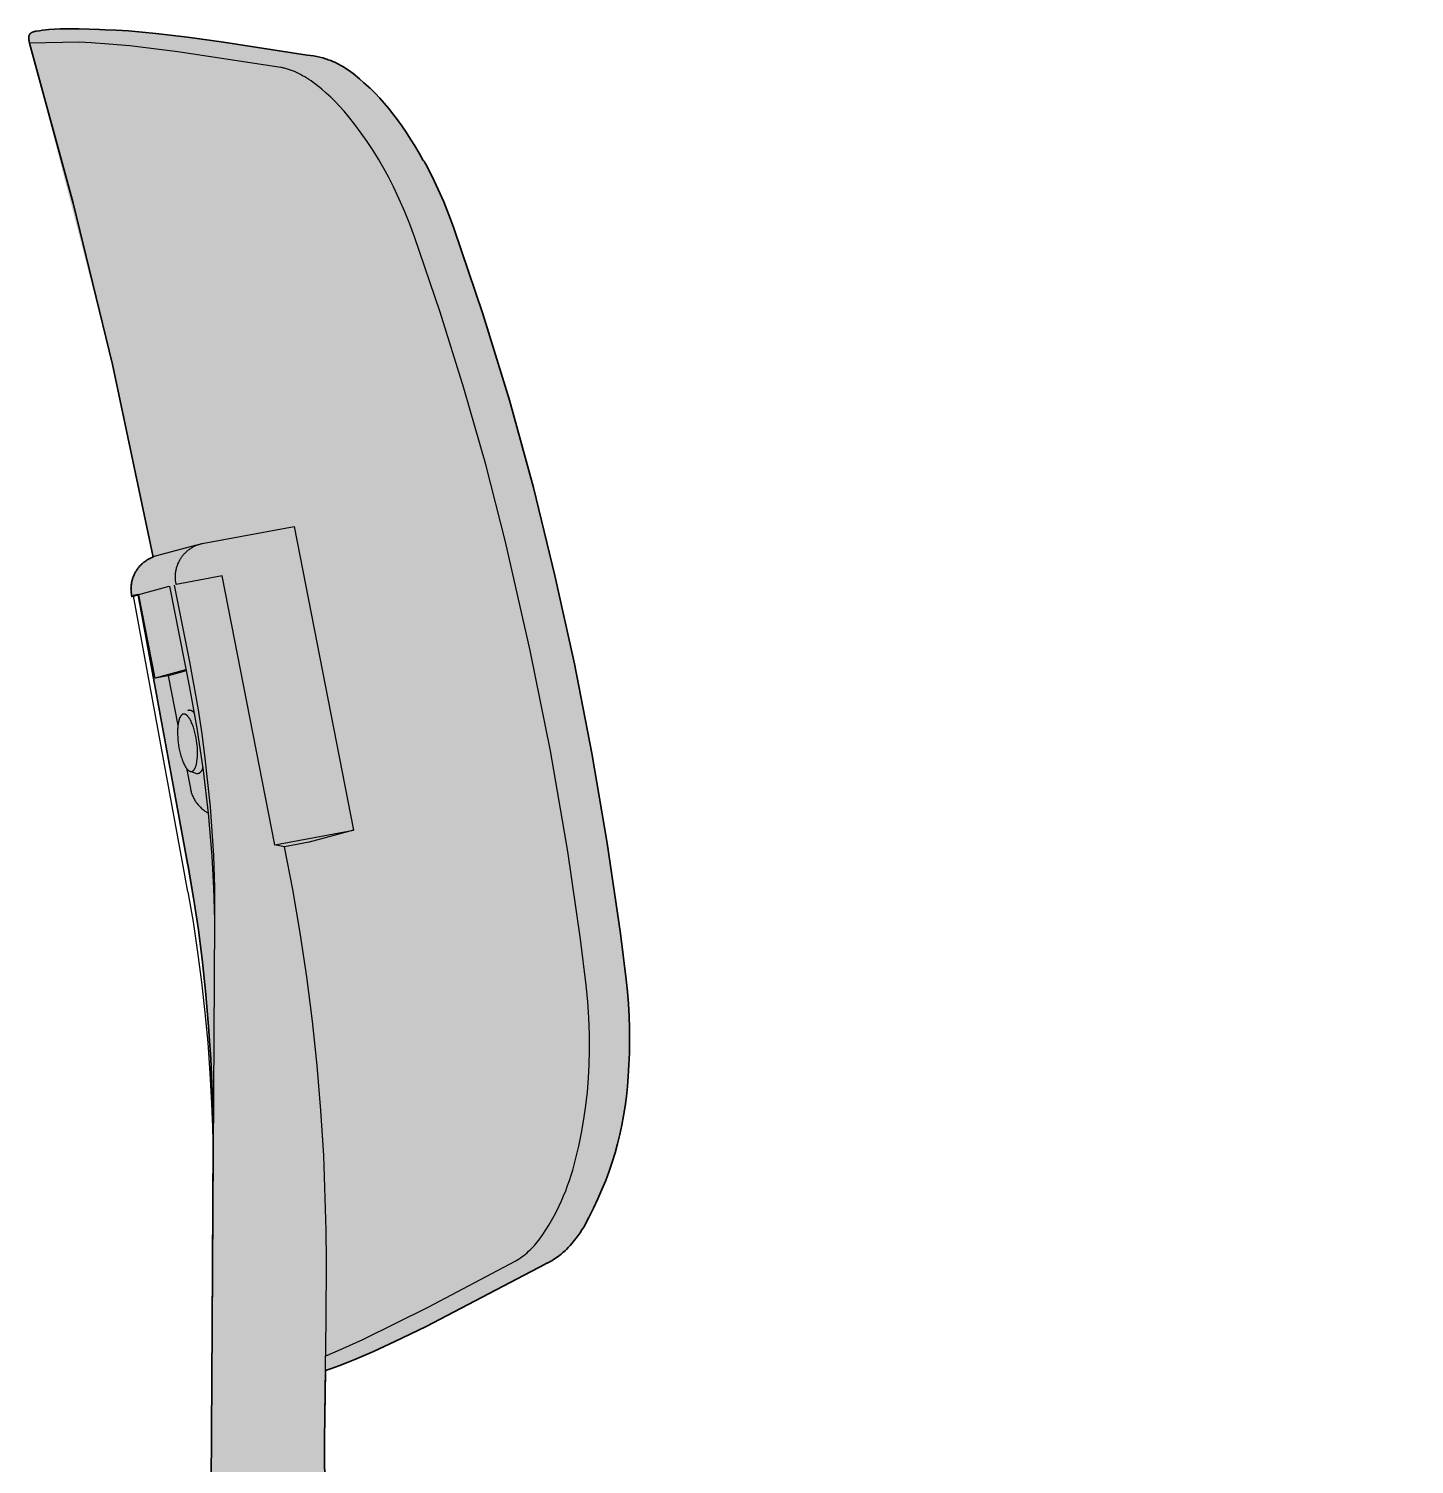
# Model space of a CAD drawing. Header units: millimetres. Extents: x 0 to 1796, y -875 to 809.
# Drawn here: x 1202.6 to 1397.7, y 606.6 to 808.9 of the extents above; entities that cross this region are included whole.
import ezdxf

# ---------------------------------------------------------------- set-up
doc = ezdxf.new("R2010")
doc.units = ezdxf.units.MM
doc.layers.add('Blocks', color=7, linetype='Continuous')
doc.layers.add('Blocks$Fill', color=7, linetype='Continuous', true_color=0xffffff)
doc.layers.add('Blocks$Inner', color=7, linetype='Continuous', lineweight=25, true_color=0x007f00)
doc.layers.add('Blocks$Outline', color=7, linetype='Continuous', lineweight=35, true_color=0xff3f3f)

# ---------------------------------------------------------------- blocks, each defined once
blk = doc.blocks.new('Result Dining Chair Side')
at = {"layer": 'Blocks$Fill'}
h = blk.add_hatch(color=256, dxfattribs=at)
h.paths.add_polyline_path([(518.57, 26.69), (517.57, 26.69), (517.57, 26.69), (517.56, 26.69), (517.56, 26.69), (517.56, 26.69), (517.56, 26.69), (517.54, 26.68), (517.53, 26.67), (517.52, 26.66), (517.5, 26.65), (517.49, 26.64), (517.47, 26.63), (517.46, 26.62), (517.45, 26.61), (517.43, 26.6), (517.41, 26.58), (517.39, 26.56), (517.37, 26.54), (517.35, 26.53), (517.34, 26.51), (517.33, 26.5), (517.32, 26.49), (517.31, 26.48), (517.3, 26.46), (517.29, 26.45), (517.28, 26.44), (517.27, 26.42), (517.26, 26.41), (517.25, 26.4), (517.24, 26.38), (517.23, 26.37), (517.23, 26.35), (517.22, 26.34), (517.21, 26.32), (517.2, 26.31), (517.2, 26.29), (517.19, 26.27), (517.19, 26.26), (517.18, 26.24), (517.17, 26.23), (517.17, 26.21), (517.16, 26.19), (517.16, 26.18), (517.16, 26.16), (517.15, 26.15), (517.15, 26.13), (517.15, 26.12), (517.15, 26.1), (517.14, 26.09), (517.14, 26.07), (517.14, 26.06), (517.14, 26.04), (517.14, 26.02), (517.14, 26.01), (517.14, 25.99), (517.14, 25.97), (517.14, 25.95), (517.14, 25.94), (517.14, 25.92), (517.14, 25.9), (517.14, 25.89), (517.14, 25.87), (517.14, 25.86), (517.15, 25.84), (517.15, 25.82), (517.15, 25.81), (517.16, 25.79), (517.16, 25.78), (517.17, 25.76), (517.17, 25.75), (517.17, 25.73), (517.18, 25.72), (517.18, 25.7), (517.19, 25.69), (527.36, 1.23), (527.38, 1.17), (527.41, 1.11), (527.45, 1.04), (527.48, 0.98), (527.52, 0.92), (527.55, 0.87), (527.6, 0.81), (527.64, 0.75), (527.68, 0.7), (527.73, 0.65), (527.78, 0.6), (527.83, 0.55), (527.88, 0.5), (527.93, 0.46), (527.99, 0.41), (528.04, 0.37), (528.1, 0.33), (528.16, 0.29), (528.22, 0.26), (528.28, 0.23), (528.34, 0.19), (528.4, 0.17), (528.47, 0.14), (528.53, 0.11), (528.6, 0.09), (528.67, 0.07), (528.73, 0.06), (528.8, 0.04), (528.87, 0.03), (528.94, 0.02), (529.01, 0.01), (529.08, 0), (529.15, 0), (529.22, 0), (549.89, 0), (549.95, 0), (550.02, 0.01), (550.09, 0.02), (550.16, 0.03), (550.23, 0.04), (550.3, 0.06), (550.36, 0.08), (550.43, 0.1), (550.49, 0.12), (550.56, 0.14), (550.62, 0.17), (550.68, 0.2), (550.75, 0.23), (550.81, 0.26), (550.87, 0.3), (550.92, 0.33), (550.98, 0.37), (551.04, 0.41), (551.09, 0.46), (551.14, 0.5), (551.19, 0.55), (551.24, 0.6), (551.29, 0.65), (551.34, 0.7), (551.38, 0.75), (551.42, 0.81), (551.46, 0.86), (551.5, 0.92), (551.54, 0.98), (551.57, 1.04), (551.6, 1.1), (551.63, 1.16), (551.66, 1.22), (551.69, 1.29), (551.71, 1.35), (551.73, 1.42), (551.75, 1.48), (551.77, 1.55), (551.78, 1.62), (551.79, 1.69), (551.8, 1.75), (551.81, 1.82), (551.81, 1.89), (551.82, 1.96), (551.82, 2.03), (551.81, 2.1), (551.81, 2.17), (551.8, 2.24), (551.79, 2.3), (551.78, 2.37), (551.77, 2.44), (551.75, 2.51), (551.73, 2.57), (551.71, 2.64), (551.69, 2.7), (551.66, 2.77), (551.64, 2.83), (551.61, 2.89), (551.57, 2.95), (551.54, 3.01), (551.5, 3.07), (551.47, 3.13), (551.43, 3.19), (551.38, 3.24), (532.97, 26.49), (532.96, 26.5), (532.94, 26.52), (532.93, 26.53), (532.92, 26.54), (532.91, 26.55), (532.89, 26.57), (532.88, 26.58), (532.87, 26.59), (532.85, 26.6), (532.84, 26.61), (532.82, 26.62), (532.81, 26.63), (532.79, 26.64), (532.78, 26.66), (532.76, 26.66), (532.75, 26.67), (532.73, 26.68), (532.71, 26.69), (532.7, 26.7), (532.68, 26.71), (532.67, 26.71), (532.65, 26.72), (532.63, 26.73), (532.62, 26.73), (532.6, 26.74), (532.59, 26.74), (532.57, 26.75), (532.55, 26.75), (532.54, 26.75), (532.52, 26.75), (532.5, 26.76), (532.49, 26.76), (532.47, 26.76), (532.45, 26.76), (532.44, 26.76), (530.97, 26.75), (321.55, 387.31), (323.74, 388.48), (322.73, 390.21), (313.85, 405.52), (461.29, 445.17), (463.66, 445.7), (466.05, 446.16), (468.44, 446.56), (470.85, 446.89), (473.27, 447.16), (475.69, 447.36), (478.11, 447.5), (486.74, 447.87), (489.44, 452.69), (515.14, 454.67), (516.97, 454.76), (518.8, 454.8), (520.63, 454.8), (522.46, 454.76), (524.3, 454.67), (526.12, 454.54), (527.95, 454.36), (529.77, 454.15), (531.66, 453.87), (533.55, 453.54), (535.43, 453.16), (537.31, 452.73), (539.17, 452.25), (541.01, 451.73), (542.85, 451.16), (544.66, 450.54), (546.46, 449.88), (548.24, 449.17), (550.01, 448.41), (551.75, 447.61), (553.48, 446.76), (555.18, 445.87), (556.86, 444.94), (558.51, 443.96), (563.87, 440.34), (567.01, 437.84), (570.06, 435.25), (573.03, 432.55), (576.09, 429.58), (576.3, 429.4), (576.31, 429.39), (576.43, 429.29), (576.43, 429.29), (576.44, 429.28), (576.54, 429.18), (576.59, 429.13), (576.65, 429.09), (576.7, 429.04), (576.76, 429), (576.82, 428.96), (576.88, 428.92), (576.94, 428.88), (577, 428.84), (577.06, 428.8), (577.13, 428.77), (577.19, 428.73), (577.26, 428.7), (577.33, 428.67), (577.39, 428.65), (577.46, 428.62), (577.53, 428.6), (577.6, 428.58), (577.67, 428.56), (577.74, 428.54), (577.81, 428.52), (577.88, 428.51), (577.95, 428.5), (578.03, 428.49), (578.1, 428.48), (578.17, 428.47), (578.24, 428.47), (578.31, 428.47), (578.38, 428.46), (578.45, 428.47), (578.52, 428.47), (578.54, 428.47), (578.56, 428.48), (578.58, 428.48), (578.6, 428.48), (578.62, 428.49), (578.64, 428.5), (578.66, 428.5), (578.68, 428.51), (578.7, 428.52), (578.72, 428.52), (578.74, 428.53), (578.76, 428.54), (578.78, 428.55), (578.8, 428.56), (578.82, 428.57), (578.84, 428.58), (578.86, 428.59), (578.88, 428.6), (578.9, 428.61), (578.91, 428.62), (578.93, 428.63), (578.95, 428.65), (578.97, 428.66), (578.98, 428.67), (579, 428.69), (579.02, 428.7), (579.03, 428.71), (579.05, 428.73), (579.06, 428.74), (579.08, 428.76), (579.09, 428.77), (579.11, 428.79), (579.83, 428.99), (580.54, 429.21), (581.22, 429.44), (581.89, 429.68), (582.53, 429.93), (583.15, 430.2), (583.75, 430.47), (584.04, 430.62), (584.32, 430.76), (584.59, 430.91), (584.86, 431.06), (585.11, 431.21), (585.37, 431.37), (585.61, 431.53), (585.85, 431.69), (586.07, 431.85), (586.29, 432.02), (586.5, 432.19), (586.71, 432.36), (586.9, 432.53), (587.08, 432.71), (587.26, 432.89), (587.43, 433.07), (587.51, 433.16), (587.58, 433.26), (587.66, 433.35), (587.73, 433.44), (587.8, 433.54), (587.87, 433.63), (587.93, 433.73), (587.99, 433.82), (588.05, 433.92), (588.11, 434.02), (588.17, 434.12), (588.22, 434.21), (588.27, 434.31), (588.32, 434.41), (588.36, 434.51), (588.4, 434.61), (588.44, 434.71), (588.48, 434.82), (588.51, 434.92), (588.54, 435.02), (588.57, 435.12), (588.59, 435.23), (588.61, 435.33), (588.63, 435.44), (588.65, 435.54), (588.66, 435.65), (588.67, 435.76), (588.68, 435.86), (588.69, 435.97), (588.69, 436.08), (588.69, 436.19), (588.68, 436.3), (588.67, 436.41), (588.66, 436.52), (588.65, 436.63), (588.63, 436.74), (588.61, 436.85), (588.59, 436.97), (588.56, 437.08), (588.53, 437.19), (588.5, 437.31), (588.46, 437.42), (588.42, 437.54), (588.38, 437.65), (588.34, 437.77), (588.29, 437.89), (588.23, 438), (588.18, 438.12), (588.12, 438.24), (588.05, 438.36), (587.99, 438.48), (587.92, 438.6), (587.84, 438.72), (587.77, 438.84), (587.69, 438.96), (587.6, 439.08), (587.42, 439.32), (587.23, 439.57), (587.02, 439.82), (586.8, 440.07), (586.56, 440.32), (586.31, 440.57), (583.7, 443.1), (581.34, 445.27), (578.34, 447.91), (562.8, 461.13), (559.53, 463.78), (557.7, 465.2), (555.78, 466.63), (553.75, 468.07), (551.63, 469.52), (549.37, 470.97), (547.02, 472.4), (544.58, 473.79), (542.07, 475.14), (539.47, 476.43), (536.84, 477.63), (535.44, 478.23), (534.06, 478.79), (532.67, 479.33), (529.63, 480.4), (527.98, 480.94), (526.31, 481.44), (524.63, 481.92), (522.94, 482.36), (521.25, 482.77), (519.55, 483.14), (517.83, 483.49), (516.06, 483.8), (514.3, 484.08), (512.52, 484.33), (510.74, 484.54), (508.96, 484.72), (507.18, 484.87), (505.39, 484.98), (482.87, 485.6), (397.08, 485.39), (268.05, 482.71), (226.85, 480.94), (222.07, 480.54), (217.32, 480.01), (212.58, 479.35), (208.74, 478.71), (206.74, 478.32), (204.79, 477.89), (202.85, 477.44), (200.91, 476.94), (198.99, 476.41), (197.03, 475.83), (195.88, 475.45), (194.77, 475.06), (193.67, 474.64), (192.12, 474.01), (185.04, 470.91), (181.51, 469.21), (178.07, 467.46), (161.16, 458.88), (157.91, 457.36), (154.42, 455.82), (154.28, 455.76), (154.15, 455.68), (154.02, 455.61), (153.89, 455.53), (153.77, 455.44), (153.65, 455.36), (153.54, 455.27), (153.42, 455.17), (153.32, 455.08), (153.21, 454.97), (153.11, 454.87), (153.01, 454.76), (152.92, 454.65), (152.83, 454.54), (152.74, 454.42), (152.66, 454.31), (152.58, 454.18), (152.5, 454.06), (152.43, 453.93), (152.36, 453.8), (152.29, 453.67), (152.22, 453.54), (152.16, 453.4), (152.1, 453.26), (152.05, 453.12), (152, 452.98), (151.95, 452.83), (151.9, 452.69), (151.86, 452.54), (151.82, 452.39), (151.78, 452.23), (151.75, 452.08), (151.72, 451.93), (151.69, 451.77), (151.66, 451.61), (151.64, 451.45), (151.62, 451.29), (151.59, 450.97), (151.57, 450.64), (151.56, 450.31), (151.55, 449.97), (151.56, 449.64), (151.58, 449.3), (151.61, 448.96), (151.65, 448.62), (151.7, 448.29), (151.76, 447.95), (151.82, 447.62), (151.9, 447.28), (151.98, 446.95), (152.07, 446.63), (152.17, 446.31), (152.28, 445.99), (152.39, 445.68), (152.52, 445.37), (152.64, 445.08), (152.78, 444.78), (152.92, 444.5), (153.07, 444.23), (153.23, 443.96), (153.39, 443.71), (153.47, 443.58), (153.56, 443.46), (153.64, 443.34), (153.73, 443.23), (153.82, 443.11), (153.91, 443), (154, 442.9), (154.09, 442.79), (154.19, 442.69), (154.28, 442.6), (154.38, 442.5), (154.48, 442.41), (154.57, 442.33), (154.67, 442.24), (154.77, 442.17), (154.88, 442.09), (154.98, 442.02), (155.08, 441.95), (155.19, 441.89), (155.29, 441.83), (155.4, 441.77), (155.45, 441.75), (155.51, 441.72), (155.56, 441.7), (155.62, 441.67), (155.67, 441.65), (155.73, 441.63), (155.78, 441.61), (155.84, 441.59), (155.89, 441.58), (155.95, 441.56), (156, 441.55), (156.06, 441.53), (156.11, 441.52), (156.17, 441.51), (156.23, 441.5), (156.28, 441.49), (156.34, 441.48), (156.4, 441.47), (156.46, 441.47), (156.51, 441.47), (156.57, 441.46), (156.63, 441.46), (156.69, 441.46), (156.74, 441.46), (156.8, 441.46), (156.86, 441.47), (156.92, 441.47), (156.98, 441.48), (157.04, 441.49), (157.1, 441.5), (157.15, 441.51), (157.21, 441.52), (157.27, 441.53), (157.33, 441.55), (157.39, 441.56), (157.45, 441.58), (157.51, 441.6), (157.57, 441.62), (157.63, 441.64), (198.95, 437.1), (210.07, 436.23), (221.2, 435.58), (232.33, 435.18), (243.46, 435.01), (255.04, 435.05), (266.61, 435.31), (266.62, 425.06), (266.33, 424.97), (266.1, 424.9), (265.87, 424.82), (265.84, 424.81), (265.77, 424.78), (265.64, 424.74), (265.44, 424.66), (265.32, 424.61), (265.19, 424.55), (264.91, 424.42), (264.63, 424.28), (264.34, 424.12), (264.11, 423.99), (263.87, 423.84), (263.64, 423.69), (263.42, 423.54), (263.19, 423.38), (262.97, 423.21), (262.76, 423.04), (262.55, 422.86), (177.51, 427.21), (176.12, 427.35), (174.75, 427.54), (173.37, 427.78), (172.01, 428.07), (171.29, 428.24), (170.57, 428.43), (169.85, 428.63), (169.12, 428.84), (168.4, 429.07), (167.68, 429.32), (166.96, 429.58), (166.24, 429.85), (165.53, 430.14), (164.81, 430.45), (164.1, 430.77), (163.39, 431.11), (162.69, 431.46), (161.99, 431.82), (161.3, 432.21), (160.61, 432.6), (159.92, 433.02), (159.25, 433.44), (158.58, 433.88), (157.91, 434.34), (157.26, 434.81), (156.61, 435.3), (155.97, 435.8), (155.34, 436.31), (154.72, 436.84), (154.11, 437.38), (153.51, 437.93), (152.93, 438.49), (152.35, 439.07), (151.78, 439.66), (151.23, 440.26), (150.69, 440.88), (150.16, 441.5), (149.64, 442.14), (149.14, 442.78), (148.65, 443.44), (148.18, 444.1), (147.71, 444.77), (147.27, 445.45), (146.84, 446.14), (146.42, 446.84), (146.02, 447.54), (145.63, 448.25), (145.26, 448.97), (144.9, 449.69), (144.56, 450.42), (144.24, 451.15), (143.93, 451.88), (143.63, 452.62), (143.36, 453.37), (143.09, 454.11), (142.85, 454.86), (142.62, 455.61), (142.4, 456.36), (142.2, 457.11), (142.02, 457.86), (141.85, 458.61), (141.69, 459.36), (141.55, 460.11), (141.43, 460.85), (141.32, 461.6), (141.23, 462.34), (141.15, 463.09), (141.08, 463.82), (141.03, 464.61), (137.19, 559.66), (136.11, 610.11), (136.24, 619.85), (138.12, 620.49), (139.21, 620.91), (140.39, 621.39), (143.02, 622.53), (146.01, 623.92), (150.43, 626.07), (167.48, 634.99), (167.58, 635.04), (167.68, 635.08), (167.73, 635.1), (167.78, 635.12), (167.9, 635.19), (168.13, 635.32), (168.36, 635.47), (168.59, 635.61), (168.81, 635.77), (169.03, 635.92), (169.24, 636.09), (169.46, 636.26), (169.66, 636.43), (169.85, 636.6), (170.04, 636.77), (170.24, 636.96), (170.44, 637.16), (170.74, 637.48), (171.02, 637.81), (171.3, 638.15), (171.58, 638.5), (171.85, 638.87), (172.11, 639.25), (172.37, 639.65), (172.63, 640.06), (173.35, 641.4), (174.01, 642.72), (174.63, 644.03), (175.2, 645.33), (175.73, 646.62), (176.21, 647.91), (176.65, 649.2), (177.04, 650.49), (177.4, 651.78), (177.72, 653.09), (178, 654.41), (178.24, 655.74), (178.45, 657.09), (178.63, 658.46), (178.78, 659.85), (178.9, 661.27), (179, 662.93), (179.06, 664.61), (179.08, 668.05), (179.02, 669.78), (178.92, 671.5), (178.78, 673.22), (178.6, 674.94), (177.79, 681.41), (175.94, 694.15), (173.76, 706.83), (171.31, 719.37), (168.58, 731.85), (165.54, 744.22), (162.16, 756.51), (158.43, 768.68), (154.34, 780.77), (153.88, 782.02), (153.41, 783.25), (152.91, 784.46), (152.14, 786.2), (151.28, 788.02), (150.38, 789.76), (150.2, 790.08), (150.19, 790.1), (150.19, 790.11), (150.18, 790.13), (150.17, 790.14), (150.16, 790.16), (150.15, 790.17), (150.14, 790.18), (150.13, 790.2), (150.12, 790.21), (150.1, 790.23), (150.09, 790.24), (150.08, 790.25), (150.06, 790.26), (150.05, 790.28), (150.03, 790.29), (150.02, 790.3), (149.43, 791.34), (148.84, 792.35), (148.24, 793.32), (147.63, 794.26), (147.01, 795.17), (146.38, 796.04), (145.76, 796.87), (145.13, 797.65), (144.54, 798.36), (143.93, 799.06), (143.29, 799.73), (142.64, 800.39), (142.6, 800.43), (142.58, 800.45), (142.56, 800.47), (142.54, 800.48), (142.52, 800.5), (142.5, 800.52), (142.48, 800.53), (142.43, 800.57), (142.39, 800.6), (142.34, 800.63), (142.29, 800.65), (141.67, 801.24), (141.06, 801.79), (140.75, 802.05), (140.44, 802.3), (140.14, 802.54), (139.83, 802.76), (139.48, 803.01), (139.14, 803.25), (138.79, 803.47), (138.44, 803.67), (138.09, 803.86), (137.91, 803.95), (137.74, 804.04), (137.56, 804.12), (137.38, 804.2), (137.19, 804.28), (137.01, 804.36), (136.82, 804.43), (136.64, 804.49), (136.44, 804.56), (136.25, 804.62), (135.86, 804.74), (135.45, 804.84), (135.03, 804.93), (134.59, 805.02), (134.14, 805.09), (116.83, 807.67), (112.37, 808.19), (108.49, 808.55), (106.78, 808.66), (105.23, 808.72), (100.32, 808.85), (99.63, 808.86), (98.89, 808.84), (98.1, 808.81), (97.27, 808.74), (96.85, 808.7), (96.41, 808.64), (95.97, 808.58), (95.41, 808.49), (95.36, 808.48), (95.32, 808.47), (95.27, 808.46), (95.23, 808.45), (95.19, 808.44), (95.14, 808.43), (95.1, 808.42), (95.07, 808.4), (95.03, 808.39), (94.99, 808.38), (94.96, 808.36), (94.93, 808.35), (94.89, 808.33), (94.86, 808.31), (94.83, 808.29), (94.82, 808.29), (94.81, 808.28), (94.79, 808.27), (94.78, 808.26), (94.77, 808.25), (94.75, 808.24), (94.74, 808.23), (94.73, 808.22), (94.72, 808.21), (94.71, 808.2), (94.7, 808.19), (94.69, 808.18), (94.67, 808.17), (94.66, 808.15), (94.65, 808.14), (94.64, 808.13), (94.64, 808.12), (94.63, 808.11), (94.62, 808.1), (94.61, 808.09), (94.6, 808.07), (94.59, 808.06), (94.58, 808.05), (94.58, 808.04), (94.57, 808.02), (94.56, 808.01), (94.56, 808), (94.55, 807.99), (94.54, 807.97), (94.54, 807.96), (94.53, 807.95), (94.53, 807.93), (94.52, 807.92), (94.52, 807.9), (94.51, 807.89), (94.51, 807.88), (94.5, 807.86), (94.5, 807.85), (94.49, 807.82), (94.48, 807.79), (94.48, 807.76), (94.47, 807.73), (94.47, 807.7), (94.47, 807.66), (94.46, 807.63), (94.46, 807.6), (94.46, 807.57), (94.46, 807.53), (94.46, 807.5), (94.46, 807.46), (94.47, 807.43), (94.47, 807.39), (94.48, 807.32), (94.49, 807.24), (94.5, 807.16), (94.51, 807.08), (94.53, 807), (94.57, 806.83), (106.25, 761.55), (111.97, 734.44), (111.8, 734.37), (111.7, 734.33), (111.6, 734.28), (111.5, 734.24), (111.41, 734.18), (111.31, 734.13), (111.22, 734.08), (111.12, 734.02), (111.03, 733.96), (110.93, 733.89), (110.84, 733.83), (110.75, 733.76), (110.66, 733.69), (110.57, 733.61), (110.48, 733.54), (110.4, 733.46), (110.31, 733.38), (110.23, 733.3), (110.15, 733.21), (110.07, 733.13), (110, 733.04), (109.92, 732.95), (109.85, 732.85), (109.78, 732.76), (109.71, 732.66), (109.64, 732.56), (109.58, 732.46), (109.52, 732.36), (109.46, 732.26), (109.41, 732.15), (109.35, 732.05), (109.3, 731.94), (109.25, 731.83), (109.21, 731.72), (109.17, 731.61), (109.13, 731.5), (109.09, 731.39), (109.06, 731.28), (109.03, 731.17), (109, 731.05), (108.97, 730.94), (108.95, 730.83), (108.93, 730.71), (108.91, 730.6), (108.9, 730.49), (108.89, 730.38), (108.88, 730.26), (108.87, 730.15), (108.87, 730.04), (108.86, 729.93), (108.87, 729.82), (108.87, 729.71), (108.88, 729.6), (108.88, 729.49), (108.9, 729.39), (108.91, 729.28), (108.92, 729.18), (108.94, 729.07), (108.96, 728.97), (108.98, 728.87), (109.86, 729.11), (118.35, 681.9), (118.93, 677.37), (119.41, 672.83), (119.8, 668.28), (120.1, 663.73), (120.3, 659.17), (120.44, 651.96), (119.36, 476.64), (119.42, 474.74), (119.53, 472.84), (119.68, 470.94), (119.89, 469.04), (120.14, 467.15), (120.45, 465.27), (120.8, 463.39), (121.25, 461.29), (121.76, 459.2), (122.33, 457.12), (122.97, 455.05), (123.66, 453), (124.42, 450.97), (125.23, 448.96), (126.11, 446.97), (127.04, 445.01), (128.02, 443.07), (129.06, 441.17), (130.15, 439.3), (131.3, 437.47), (132.49, 435.68), (133.74, 433.92), (135.02, 432.21), (136.61, 430.24), (138.26, 428.31), (139.99, 426.43), (141.79, 424.61), (143.65, 422.85), (145.57, 421.14), (147.56, 419.51), (149.6, 417.94), (151.69, 416.44), (153.83, 415.01), (156.02, 413.66), (158.25, 412.39), (160.51, 411.2), (162.81, 410.09), (165.14, 409.06), (167.49, 408.12), (169.82, 407.27), (172.18, 406.5), (174.57, 405.8), (176.98, 405.19), (179.41, 404.66), (181.86, 404.2), (184.31, 403.83), (186.78, 403.55), (244.22, 397.78), (238.95, 380.74), (241.22, 380.24), (127.3, 26.64), (125.84, 26.64), (125.79, 26.63), (125.77, 26.62), (125.75, 26.62), (125.73, 26.61), (125.7, 26.6), (125.68, 26.59), (125.66, 26.58), (125.64, 26.57), (125.62, 26.56), (125.6, 26.55), (125.58, 26.54), (125.56, 26.52), (125.54, 26.51), (125.52, 26.5), (125.5, 26.48), (125.48, 26.47), (125.46, 26.45), (125.44, 26.43), (125.42, 26.42), (125.41, 26.4), (125.39, 26.38), (125.38, 26.36), (125.36, 26.34), (125.35, 26.32), (125.33, 26.3), (125.32, 26.28), (125.31, 26.26), (125.29, 26.24), (125.28, 26.22), (125.27, 26.2), (125.26, 26.18), (114.69, 2.82), (114.66, 2.76), (114.64, 2.69), (114.62, 2.63), (114.6, 2.57), (114.58, 2.5), (114.57, 2.44), (114.55, 2.37), (114.54, 2.31), (114.54, 2.24), (114.53, 2.18), (114.52, 2.11), (114.52, 2.05), (114.52, 1.98), (114.52, 1.91), (114.53, 1.84), (114.53, 1.77), (114.54, 1.71), (114.55, 1.64), (114.57, 1.57), (114.58, 1.5), (114.6, 1.43), (114.62, 1.37), (114.64, 1.3), (114.67, 1.24), (114.7, 1.17), (114.73, 1.11), (114.76, 1.05), (114.79, 0.99), (114.83, 0.93), (114.86, 0.87), (114.9, 0.81), (114.94, 0.76), (114.98, 0.71), (115.03, 0.66), (115.07, 0.61), (115.12, 0.56), (115.17, 0.51), (115.22, 0.47), (115.27, 0.43), (115.32, 0.39), (115.38, 0.35), (115.43, 0.31), (115.49, 0.27), (115.55, 0.24), (115.6, 0.21), (115.66, 0.18), (115.71, 0.16), (115.76, 0.14), (115.82, 0.12), (115.87, 0.1), (115.93, 0.08), (115.98, 0.06), (116.04, 0.05), (116.1, 0.03), (116.15, 0.02), (116.21, 0.01), (116.27, 0.01), (116.33, 0), (116.38, 0), (116.44, -0.01), (116.5, -0.01), (135.6, -0.01), (135.66, 0), (135.73, 0), (135.8, 0.01), (135.86, 0.02), (135.93, 0.03), (136, 0.05), (136.06, 0.07), (136.13, 0.08), (136.19, 0.11), (136.25, 0.13), (136.32, 0.15), (136.38, 0.18), (136.44, 0.21), (136.5, 0.24), (136.56, 0.28), (136.62, 0.31), (136.67, 0.35), (136.73, 0.39), (136.78, 0.43), (136.83, 0.48), (136.88, 0.52), (136.93, 0.57), (136.98, 0.62), (137.02, 0.67), (137.07, 0.72), (137.11, 0.77), (137.15, 0.82), (137.19, 0.88), (137.23, 0.94), (137.26, 0.99), (137.28, 1.03), (137.3, 1.07), (137.32, 1.1), (137.34, 1.14), (137.36, 1.18), (137.37, 1.22), (137.39, 1.26), (137.4, 1.3), (137.42, 1.34), (137.43, 1.38), (137.44, 1.42), (137.45, 1.46), (137.47, 1.5), (137.48, 1.54), (137.48, 1.58), (142.07, 25.7), (142.07, 25.72), (142.07, 25.73), (142.07, 25.75), (142.07, 25.77), (142.07, 25.78), (142.07, 25.8), (142.07, 25.82), (142.08, 25.83), (142.07, 25.85), (142.07, 25.87), (142.07, 25.89), (142.07, 25.92), (142.07, 25.94), (142.07, 25.96), (142.06, 25.98), (142.06, 26), (142.05, 26.02), (142.05, 26.05), (142.04, 26.07), (142.03, 26.1), (142.02, 26.12), (142.01, 26.15), (142, 26.17), (141.99, 26.2), (141.98, 26.22), (141.96, 26.25), (141.95, 26.27), (141.93, 26.3), (141.92, 26.32), (141.9, 26.34), (141.88, 26.36), (141.87, 26.38), (141.85, 26.4), (141.83, 26.42), (141.81, 26.44), (141.79, 26.46), (141.77, 26.48), (141.74, 26.5), (141.72, 26.51), (141.7, 26.53), (141.67, 26.54), (141.65, 26.56), (141.63, 26.57), (141.6, 26.58), (141.57, 26.59), (141.55, 26.6), (141.52, 26.61), (141.5, 26.62), (141.47, 26.63), (141.44, 26.63), (141.41, 26.64), (141.39, 26.64), (141.36, 26.65), (141.33, 26.65), (141.3, 26.65), (141.28, 26.65), (140.7, 26.65), (270.22, 396.4), (274.75, 396.75), (277.01, 396.99), (279.27, 397.26), (281.52, 397.58), (283.77, 397.94), (286, 398.34), (288.23, 398.78)], flags=0)
h.paths.add_polyline_path([(289.62, 426.47), (289.61, 436.46), (375.82, 442.97), (291.55, 425.88), (290.77, 426.16), (290.58, 426.21), (290.46, 426.25), (290.37, 426.27), (290.37, 426.28), (289.88, 426.41)], flags=0)
at = {"layer": 'Blocks$Inner'}
for points in [[(136.21, 619.84), (137.12, 620.14), (138.12, 620.49), (139.21, 620.91), (140.39, 621.39), (143.02, 622.53), (146.01, 623.92), (150.43, 626.07), (167.18, 634.84), (167.38, 634.95), (167.48, 634.99), (167.58, 635.04), (167.68, 635.08), (167.73, 635.1), (167.78, 635.12), (167.9, 635.19), (168.13, 635.32), (168.36, 635.47), (168.59, 635.61), (168.81, 635.77), (169.03, 635.92), (169.24, 636.09), (169.46, 636.26), (169.66, 636.43), (169.85, 636.6), (170.04, 636.77), (170.24, 636.96), (170.44, 637.16), (170.74, 637.48), (171.02, 637.81), (171.3, 638.15), (171.58, 638.5), (171.85, 638.87), (172.11, 639.25), (172.37, 639.65), (172.63, 640.06), (173.35, 641.4), (174.01, 642.72), (174.63, 644.03), (175.2, 645.33), (175.73, 646.62), (176.21, 647.91), (176.65, 649.2), (177.04, 650.49), (177.4, 651.78), (177.72, 653.09), (178, 654.41), (178.24, 655.74), (178.45, 657.09), (178.63, 658.46), (178.78, 659.85), (178.9, 661.27), (179, 662.93), (179.06, 664.61), (179.08, 668.05), (179.02, 669.78), (178.92, 671.5), (178.78, 673.22), (178.6, 674.94), (177.79, 681.41), (175.94, 694.15), (173.76, 706.83), (171.31, 719.37), (168.58, 731.85), (165.54, 744.22), (162.16, 756.51), (158.43, 768.68), (154.34, 780.77), (153.88, 782.02), (153.41, 783.25), (152.91, 784.46), (152.14, 786.2), (151.28, 788.02), (150.38, 789.76), (150.2, 790.08), (150.19, 790.1), (150.19, 790.11), (150.18, 790.13), (150.17, 790.14), (150.16, 790.16), (150.15, 790.17), (150.14, 790.18), (150.13, 790.2), (150.12, 790.21), (150.1, 790.23), (150.09, 790.24), (150.08, 790.25), (150.06, 790.26), (150.05, 790.28), (150.03, 790.29), (150.02, 790.3), (149.43, 791.34), (148.84, 792.35), (148.24, 793.32), (147.63, 794.26), (147.01, 795.17), (146.38, 796.04), (145.76, 796.87), (145.13, 797.65), (144.54, 798.36), (143.93, 799.06), (143.29, 799.73), (142.64, 800.39), (142.6, 800.43), (142.58, 800.45), (142.56, 800.47), (142.54, 800.48), (142.52, 800.5), (142.5, 800.52), (142.48, 800.53), (142.43, 800.57), (142.39, 800.6), (142.34, 800.63), (142.29, 800.65), (141.67, 801.24), (141.06, 801.79), (140.75, 802.05), (140.44, 802.3), (140.14, 802.54), (139.83, 802.76), (139.48, 803.01), (139.14, 803.25), (138.79, 803.47), (138.44, 803.67), (138.09, 803.86), (137.91, 803.95), (137.74, 804.04), (137.56, 804.12), (137.38, 804.2), (137.19, 804.28), (137.01, 804.36), (136.82, 804.43), (136.64, 804.49), (136.44, 804.56), (136.25, 804.62), (135.86, 804.74), (135.45, 804.84), (135.03, 804.93), (134.59, 805.02), (134.14, 805.09), (133.67, 805.15), (121.87, 806.98), (116.83, 807.67), (112.37, 808.19), (108.49, 808.55), (106.78, 808.66), (105.23, 808.72), (104.42, 808.74), (101.56, 808.83), (100.32, 808.85), (99.63, 808.86), (98.89, 808.84), (98.1, 808.81), (97.27, 808.74), (96.85, 808.7), (96.41, 808.64), (95.97, 808.58), (95.52, 808.51), (95.41, 808.49), (95.36, 808.48), (95.32, 808.47), (95.27, 808.46), (95.23, 808.45), (95.19, 808.44), (95.14, 808.43), (95.1, 808.42), (95.07, 808.4), (95.03, 808.39), (94.99, 808.38), (94.96, 808.36), (94.93, 808.35), (94.89, 808.33), (94.86, 808.31), (94.83, 808.29), (94.82, 808.29), (94.81, 808.28), (94.79, 808.27), (94.78, 808.26), (94.77, 808.25), (94.75, 808.24), (94.74, 808.23), (94.73, 808.22), (94.72, 808.21), (94.71, 808.2), (94.7, 808.19), (94.69, 808.18), (94.67, 808.17), (94.66, 808.15), (94.65, 808.14), (94.64, 808.13), (94.64, 808.12), (94.63, 808.11), (94.62, 808.1), (94.61, 808.09), (94.6, 808.07), (94.59, 808.06), (94.58, 808.05), (94.58, 808.04), (94.57, 808.02), (94.56, 808.01), (94.56, 808), (94.55, 807.99), (94.54, 807.97), (94.54, 807.96), (94.53, 807.95), (94.53, 807.93), (94.52, 807.92), (94.52, 807.9), (94.51, 807.89), (94.51, 807.88), (94.5, 807.86), (94.5, 807.85), (94.49, 807.82), (94.48, 807.79), (94.48, 807.76), (94.47, 807.73), (94.47, 807.7), (94.47, 807.66), (94.46, 807.63), (94.46, 807.6), (94.46, 807.57), (94.46, 807.53), (94.46, 807.5), (94.46, 807.46), (94.47, 807.43), (94.47, 807.39), (94.48, 807.32), (94.49, 807.24), (94.5, 807.16), (94.51, 807.08), (94.53, 807), (94.57, 806.83), (100.72, 784.27), (106.25, 761.55), (111.97, 734.44)], [(136.23, 621.86), (138.72, 622.93), (141.53, 624.22), (150.73, 628.77), (162.96, 635.25), (163.21, 635.4), (163.46, 635.55), (163.71, 635.72), (163.95, 635.89), (164.18, 636.07), (164.41, 636.25), (164.64, 636.44), (164.86, 636.64), (165.08, 636.84), (165.29, 637.04), (165.5, 637.26), (165.7, 637.47), (165.89, 637.69), (166.08, 637.92), (166.26, 638.15), (166.44, 638.39), (166.87, 639.02), (167.29, 639.66), (167.7, 640.32), (168.09, 640.99), (168.46, 641.66), (168.82, 642.35), (169.16, 643.04), (169.49, 643.74), (169.8, 644.45), (170.09, 645.17), (170.36, 645.89), (170.62, 646.62), (170.86, 647.36), (171.08, 648.09), (171.28, 648.84), (171.47, 649.58), (171.92, 651.46), (172.31, 653.35), (172.65, 655.25), (172.93, 657.17), (173.15, 659.09), (173.31, 661.02), (173.41, 662.95), (173.46, 664.88), (173.45, 667.2), (173.36, 669.52), (173.2, 671.83), (172.96, 674.14), (172.16, 680.59), (170.38, 692.97), (167.93, 707.16), (165.1, 721.29), (161.62, 736.59), (158.82, 747.45), (155.74, 758.23), (152.39, 768.92), (148.78, 779.52), (148.12, 781.31), (147.41, 783.08), (146.64, 784.83), (145.82, 786.56), (145.16, 787.88), (144.46, 789.18), (143.72, 790.46), (142.95, 791.71), (142.13, 792.95), (141.29, 794.16), (140.41, 795.34), (139.5, 796.5), (138.87, 797.24), (138.24, 797.94), (137.61, 798.6), (136.99, 799.21), (136.36, 799.79), (135.75, 800.33), (135.44, 800.59), (135.13, 800.83), (134.83, 801.06), (134.52, 801.29), (134.22, 801.5), (133.92, 801.7), (133.62, 801.89), (133.33, 802.07), (133.03, 802.24), (132.74, 802.4), (132.45, 802.55), (132.16, 802.69), (131.88, 802.81), (131.6, 802.93), (131.32, 803.03), (131.04, 803.13), (130.77, 803.21), (130.63, 803.25), (130.5, 803.28), (130.36, 803.31), (130.23, 803.34), (130.1, 803.37), (129.97, 803.39), (115.47, 805.6), (108.68, 806.43), (105.73, 806.7), (103.27, 806.87), (101.54, 806.95), (94.57, 806.84)], [(129.1, 693.91), (121.71, 731.78), (115.23, 730.58), (115.21, 730.69), (115.19, 730.8), (115.17, 730.92), (115.15, 731.04), (115.14, 731.15), (115.13, 731.27), (115.12, 731.39), (115.12, 731.51), (115.11, 731.63), (115.11, 731.75), (115.12, 731.87), (115.13, 731.99), (115.14, 732.11), (115.15, 732.22), (115.16, 732.34), (115.18, 732.46), (115.21, 732.58), (115.23, 732.7), (115.26, 732.82), (115.29, 732.93), (115.32, 733.05), (115.36, 733.16), (115.4, 733.27), (115.44, 733.39), (115.48, 733.5), (115.53, 733.6), (115.58, 733.71), (115.63, 733.82), (115.69, 733.92), (115.74, 734.02), (115.8, 734.12), (115.86, 734.22), (115.93, 734.32), (115.99, 734.42), (116.06, 734.51), (116.13, 734.6), (116.21, 734.7), (116.28, 734.79), (116.36, 734.87), (116.44, 734.96), (116.53, 735.05), (116.61, 735.13), (116.7, 735.21), (116.79, 735.29), (116.88, 735.37), (116.98, 735.44), (117.07, 735.52), (117.17, 735.59), (117.27, 735.65), (117.37, 735.72), (117.47, 735.78), (117.58, 735.84), (117.68, 735.9), (117.79, 735.95), (117.9, 736), (118.01, 736.05), (118.12, 736.1), (118.23, 736.14), (118.34, 736.18), (118.45, 736.22), (118.56, 736.25), (118.67, 736.28), (118.79, 736.31), (118.9, 736.34), (131.84, 738.74), (140.2, 695.97), (133.95, 694.26), (130.48, 693.62), (129.06, 693.9), (129.1, 693.91), (140.2, 695.97)], [(118.07, 736.13), (112.29, 734.55), (112.19, 734.52), (112.09, 734.49), (111.99, 734.45), (111.9, 734.41), (111.8, 734.37), (111.7, 734.33), (111.6, 734.28), (111.5, 734.24), (111.41, 734.18), (111.31, 734.13), (111.22, 734.08), (111.12, 734.02), (111.03, 733.96), (110.93, 733.89), (110.84, 733.83), (110.75, 733.76), (110.66, 733.69), (110.57, 733.61), (110.48, 733.54), (110.4, 733.46), (110.31, 733.38), (110.23, 733.3), (110.15, 733.21), (110.07, 733.13), (110, 733.04), (109.92, 732.95), (109.85, 732.85), (109.78, 732.76), (109.71, 732.66), (109.64, 732.56), (109.58, 732.46), (109.52, 732.36), (109.46, 732.26), (109.41, 732.15), (109.35, 732.05), (109.3, 731.94), (109.25, 731.83), (109.21, 731.72), (109.17, 731.61), (109.13, 731.5), (109.09, 731.39), (109.06, 731.28), (109.03, 731.17), (109, 731.05), (108.97, 730.94), (108.95, 730.83), (108.93, 730.71), (108.91, 730.6), (108.9, 730.49), (108.89, 730.38), (108.88, 730.26), (108.87, 730.15), (108.87, 730.04), (108.86, 729.93), (108.87, 729.82), (108.87, 729.71), (108.88, 729.6), (108.88, 729.49), (108.9, 729.39), (108.91, 729.28), (108.92, 729.18), (108.94, 729.07), (108.96, 728.97), (108.98, 728.87), (109.97, 729.14)], [(109.97, 729.14), (114.25, 730.31)], [(114.29, 730.32), (117.06, 716.31), (118.15, 710.35), (119.04, 704.36), (119.74, 698.34), (120.25, 692.3), (120.49, 687.79), (120.61, 683.27)], [(114.95, 730.48), (117.09, 719.69), (117.73, 716.31), (118.3, 712.92), (118.82, 709.52), (119.27, 706.1), (119.66, 702.68), (119.99, 699.25), (120.25, 695.82), (120.46, 692.38), (120.61, 687.82), (120.64, 683.27), (120.28, 626.05), (119.86, 559.38)], [(116.88, 687.26), (117.61, 683.04), (118.25, 678.8), (118.8, 674.55), (119.28, 670.28), (119.67, 666.01), (119.98, 661.73), (120.2, 657.45), (120.44, 651.96), (120.3, 659.17), (120.1, 663.73), (119.8, 668.28), (119.41, 672.83), (118.93, 677.37), (118.35, 681.9), (117.67, 686.41), (116.91, 690.9), (116.83, 691.31), (109.85, 729.18), (109.19, 729.01)], [(116.88, 687.26), (116.17, 691.15), (109.2, 728.97)], [(116.65, 718.4), (114.12, 717.71), (112.27, 717.37), (109.98, 729.1)], [(116.55, 718.53), (112.27, 717.37)], [(114.12, 717.71), (115.48, 710.75)], [(117.8, 712.42), (117.78, 712.44), (117.77, 712.46), (117.75, 712.48), (117.74, 712.5), (117.72, 712.52), (117.7, 712.54), (117.69, 712.56), (117.67, 712.57), (117.65, 712.59), (117.63, 712.61), (117.61, 712.63), (117.59, 712.64), (117.57, 712.66), (117.55, 712.68), (117.53, 712.69), (117.51, 712.71), (117.49, 712.72), (117.47, 712.73), (117.44, 712.75), (117.42, 712.76), (117.4, 712.77), (117.38, 712.78), (117.35, 712.79), (117.33, 712.8), (117.3, 712.81), (117.28, 712.82), (117.26, 712.82), (117.23, 712.83), (117.21, 712.84), (117.18, 712.84), (117.16, 712.85), (117.13, 712.85), (117.12, 712.85), (117.1, 712.85), (117.09, 712.85), (117.09, 712.85), (117.08, 712.85), (117.07, 712.85), (117.06, 712.85), (117.05, 712.85), (117.05, 712.85), (117.04, 712.85), (117.03, 712.84), (117.02, 712.84), (117.01, 712.84), (117.01, 712.84), (117, 712.84), (116.99, 712.83), (116.98, 712.83), (116.97, 712.83), (116.97, 712.83), (116.96, 712.82), (116.94, 712.82), (116.93, 712.81), (116.91, 712.8), (116.89, 712.8), (116.88, 712.79)], [(116.66, 704.7), (117.22, 701.82), (117.25, 701.68), (117.28, 701.55), (117.32, 701.42), (117.35, 701.29), (117.39, 701.16), (117.44, 701.03), (117.49, 700.91), (117.54, 700.78), (117.6, 700.65), (117.66, 700.53), (117.72, 700.4), (117.79, 700.28), (117.86, 700.16), (117.94, 700.04), (118.01, 699.93), (118.09, 699.81), (118.18, 699.7), (118.27, 699.59), (118.36, 699.48), (118.45, 699.38), (118.54, 699.28), (118.64, 699.18), (118.74, 699.08), (118.85, 698.99), (118.95, 698.9), (119.06, 698.82), (119.17, 698.74), (119.28, 698.66), (119.39, 698.58), (119.51, 698.51), (119.62, 698.44), (119.74, 698.38)], [(117.32, 704.21), (118.08, 703.96), (118.1, 703.95), (118.12, 703.95), (118.14, 703.94), (118.15, 703.94), (118.15, 703.94), (118.16, 703.94), (118.17, 703.94), (118.18, 703.94), (118.19, 703.93), (118.2, 703.93), (118.21, 703.93), (118.22, 703.93), (118.23, 703.93), (118.24, 703.94), (118.26, 703.94), (118.28, 703.94), (118.3, 703.95), (118.31, 703.95), (118.33, 703.96), (118.35, 703.97), (118.37, 703.97), (118.38, 703.98), (118.4, 703.99), (118.42, 703.99), (118.44, 704), (118.45, 704.01), (118.47, 704.02), (118.49, 704.03), (118.51, 704.04), (118.52, 704.05), (118.54, 704.06), (118.56, 704.07), (118.57, 704.08), (118.59, 704.09), (118.6, 704.1), (118.62, 704.11), (118.63, 704.12), (118.65, 704.14), (118.67, 704.15), (118.68, 704.16), (118.69, 704.18), (118.71, 704.19), (118.72, 704.2), (118.74, 704.22), (118.75, 704.23), (118.76, 704.25), (118.78, 704.26), (118.79, 704.28), (118.8, 704.3), (118.81, 704.31), (118.82, 704.33), (118.83, 704.34), (118.84, 704.36), (118.85, 704.38), (118.86, 704.4), (118.87, 704.41), (118.88, 704.43), (118.89, 704.45), (118.9, 704.47), (118.91, 704.48), (118.92, 704.5), (118.92, 704.52), (118.93, 704.54), (118.94, 704.56), (118.94, 704.57), (118.95, 704.59), (118.95, 704.61), (118.96, 704.63), (118.96, 704.65), (118.97, 704.66), (118.97, 704.68), (118.97, 704.7), (118.98, 704.72), (118.98, 704.74), (118.98, 704.76), (118.98, 704.77), (118.98, 704.79)], [(136.23, 593.29), (136.11, 610.11), (136.33, 626.9), (136.41, 635.36), (136.36, 639.61), (136, 650.15), (135.6, 656.48), (135.07, 662.79), (134.41, 669.07), (133.62, 675.3), (132.7, 681.48), (131.65, 687.59), (130.48, 693.62)]]:
    blk.add_lwpolyline(points, dxfattribs=at)
blk.add_lwpolyline([(118.14, 708.23), (118.09, 708.59), (118.03, 708.97), (117.95, 709.34), (117.87, 709.72), (117.82, 709.91), (117.77, 710.09), (117.71, 710.27), (117.65, 710.45), (117.6, 710.62), (117.53, 710.79), (117.47, 710.95), (117.4, 711.1), (117.34, 711.25), (117.27, 711.39), (117.2, 711.52), (117.17, 711.58), (117.13, 711.64), (117.1, 711.69), (117.06, 711.75), (117.02, 711.8), (116.99, 711.85), (116.95, 711.89), (116.92, 711.94), (116.88, 711.98), (116.85, 712.02), (116.81, 712.06), (116.78, 712.09), (116.76, 712.11), (116.75, 712.12), (116.73, 712.14), (116.71, 712.15), (116.69, 712.17), (116.68, 712.18), (116.66, 712.19), (116.64, 712.2), (116.63, 712.21), (116.61, 712.23), (116.59, 712.24), (116.58, 712.24), (116.56, 712.25), (116.55, 712.26), (116.53, 712.27), (116.51, 712.28), (116.5, 712.28), (116.48, 712.29), (116.47, 712.3), (116.45, 712.3), (116.43, 712.3), (116.42, 712.31), (116.4, 712.31), (116.39, 712.31), (116.37, 712.32), (116.36, 712.32), (116.34, 712.32), (116.33, 712.32), (116.32, 712.32), (116.3, 712.32), (116.29, 712.32), (116.29, 712.32), (116.28, 712.32), (116.27, 712.32), (116.26, 712.32), (116.26, 712.32), (116.25, 712.32), (116.24, 712.31), (116.24, 712.31), (116.23, 712.31), (116.22, 712.31), (116.21, 712.31), (116.21, 712.31), (116.2, 712.3), (116.19, 712.3), (116.19, 712.3), (116.18, 712.3), (116.17, 712.29), (116.16, 712.29), (116.14, 712.28), (116.13, 712.28), (116.11, 712.27), (116.1, 712.26), (116.08, 712.25), (116.07, 712.24), (116.06, 712.23), (116.04, 712.22), (116.03, 712.21), (116.01, 712.2), (116, 712.19), (115.99, 712.18), (115.97, 712.16), (115.96, 712.15), (115.95, 712.13), (115.93, 712.12), (115.92, 712.1), (115.91, 712.09), (115.89, 712.07), (115.88, 712.05), (115.87, 712.03), (115.86, 712.02), (115.84, 712), (115.83, 711.98), (115.82, 711.96), (115.81, 711.93), (115.78, 711.89), (115.76, 711.84), (115.74, 711.79), (115.71, 711.74), (115.69, 711.69), (115.67, 711.63), (115.65, 711.57), (115.63, 711.51), (115.61, 711.44), (115.59, 711.38), (115.58, 711.31), (115.55, 711.17), (115.52, 711.02), (115.49, 710.86), (115.47, 710.69), (115.45, 710.53), (115.44, 710.35), (115.43, 710.17), (115.42, 709.99), (115.42, 709.8), (115.42, 709.62), (115.43, 709.43), (115.44, 709.05), (115.47, 708.68), (115.51, 708.32), (115.56, 707.95), (115.62, 707.58), (115.7, 707.2), (115.79, 706.82), (115.83, 706.64), (115.89, 706.45), (115.94, 706.27), (116, 706.09), (116.06, 705.92), (116.12, 705.76), (116.18, 705.6), (116.25, 705.44), (116.31, 705.3), (116.38, 705.16), (116.45, 705.03), (116.49, 704.97), (116.52, 704.91), (116.56, 704.85), (116.59, 704.8), (116.63, 704.75), (116.66, 704.7), (116.7, 704.65), (116.73, 704.61), (116.77, 704.56), (116.8, 704.53), (116.84, 704.49), (116.87, 704.45), (116.89, 704.44), (116.91, 704.42), (116.92, 704.41), (116.94, 704.39), (116.96, 704.38), (116.97, 704.37), (116.99, 704.35), (117.01, 704.34), (117.02, 704.33), (117.04, 704.32), (117.06, 704.31), (117.07, 704.3), (117.09, 704.29), (117.11, 704.28), (117.12, 704.28), (117.14, 704.27), (117.15, 704.26), (117.17, 704.26), (117.19, 704.25), (117.2, 704.24), (117.22, 704.24), (117.23, 704.24), (117.25, 704.23), (117.26, 704.23), (117.28, 704.23), (117.29, 704.23), (117.31, 704.23), (117.32, 704.22), (117.33, 704.22), (117.34, 704.22), (117.34, 704.22), (117.35, 704.22), (117.36, 704.23), (117.37, 704.23), (117.37, 704.23), (117.38, 704.23), (117.39, 704.23), (117.4, 704.23), (117.41, 704.23), (117.41, 704.23), (117.42, 704.23), (117.43, 704.23), (117.44, 704.24), (117.44, 704.24), (117.45, 704.24), (117.46, 704.24), (117.47, 704.25), (117.47, 704.25), (117.48, 704.25), (117.49, 704.25), (117.5, 704.26), (117.5, 704.26), (117.51, 704.26), (117.52, 704.27), (117.53, 704.27), (117.54, 704.27), (117.55, 704.28), (117.57, 704.29), (117.58, 704.3), (117.59, 704.31), (117.61, 704.32), (117.62, 704.33), (117.64, 704.35), (117.65, 704.36), (117.67, 704.37), (117.68, 704.39), (117.7, 704.4), (117.71, 704.42), (117.73, 704.43), (117.74, 704.45), (117.75, 704.47), (117.77, 704.49), (117.78, 704.51), (117.79, 704.53), (117.81, 704.55), (117.82, 704.57), (117.83, 704.59), (117.85, 704.61), (117.87, 704.66), (117.9, 704.71), (117.92, 704.76), (117.94, 704.82), (117.97, 704.88), (117.99, 704.94), (118.01, 705), (118.03, 705.07), (118.05, 705.14), (118.07, 705.21), (118.08, 705.28), (118.1, 705.36), (118.13, 705.52), (118.14, 705.58), (118.15, 705.65), (118.19, 705.97), (118.21, 706.3), (118.23, 706.62), (118.23, 706.94), (118.22, 707.26), (118.21, 707.59), (118.18, 707.91)], close=True, dxfattribs=at)
at = {"layer": 'Blocks$Outline'}
for points in [[(136.24, 619.85), (137.12, 620.14), (138.12, 620.49), (139.21, 620.91), (140.39, 621.39), (143.02, 622.53), (146.01, 623.92), (150.43, 626.07), (167.18, 634.84), (167.38, 634.95), (167.48, 634.99), (167.58, 635.04), (167.68, 635.08), (167.73, 635.1), (167.78, 635.12), (167.9, 635.19), (168.13, 635.32), (168.36, 635.47), (168.59, 635.61), (168.81, 635.77), (169.03, 635.92), (169.24, 636.09), (169.46, 636.26), (169.66, 636.43), (169.85, 636.6), (170.04, 636.77), (170.24, 636.96), (170.44, 637.16), (170.74, 637.48), (171.02, 637.81), (171.3, 638.15), (171.58, 638.5), (171.85, 638.87), (172.11, 639.25), (172.37, 639.65), (172.63, 640.06), (173.35, 641.4), (174.01, 642.72), (174.63, 644.03), (175.2, 645.33), (175.73, 646.62), (176.21, 647.91), (176.65, 649.2), (177.04, 650.49), (177.4, 651.78), (177.72, 653.09), (178, 654.41), (178.24, 655.74), (178.45, 657.09), (178.63, 658.46), (178.78, 659.85), (178.9, 661.27), (179, 662.93), (179.06, 664.61), (179.08, 668.05), (179.02, 669.78), (178.92, 671.5), (178.78, 673.22), (178.6, 674.94), (177.79, 681.41), (175.94, 694.15), (173.76, 706.83), (171.31, 719.37), (168.58, 731.85), (165.54, 744.22), (162.16, 756.51), (158.43, 768.68), (154.34, 780.77), (153.88, 782.02), (153.41, 783.25), (152.91, 784.46), (152.14, 786.2), (151.28, 788.02), (150.38, 789.76), (150.2, 790.08), (150.19, 790.1), (150.19, 790.11), (150.18, 790.13), (150.17, 790.14), (150.16, 790.16), (150.15, 790.17), (150.14, 790.18), (150.13, 790.2), (150.12, 790.21), (150.1, 790.23), (150.09, 790.24), (150.08, 790.25), (150.06, 790.26), (150.05, 790.28), (150.03, 790.29), (150.02, 790.3), (149.43, 791.34), (148.84, 792.35), (148.24, 793.32), (147.63, 794.26), (147.01, 795.17), (146.38, 796.04), (145.76, 796.87), (145.13, 797.65), (144.54, 798.36), (143.93, 799.06), (143.29, 799.73), (142.64, 800.39), (142.6, 800.43), (142.58, 800.45), (142.56, 800.47), (142.54, 800.48), (142.52, 800.5), (142.5, 800.52), (142.48, 800.53), (142.43, 800.57), (142.39, 800.6), (142.34, 800.63), (142.29, 800.65), (141.67, 801.24), (141.06, 801.79), (140.75, 802.05), (140.44, 802.3), (140.14, 802.54), (139.83, 802.76), (139.48, 803.01), (139.14, 803.25), (138.79, 803.47), (138.44, 803.67), (138.09, 803.86), (137.91, 803.95), (137.74, 804.04), (137.56, 804.12), (137.38, 804.2), (137.19, 804.28), (137.01, 804.36), (136.82, 804.43), (136.64, 804.49), (136.44, 804.56), (136.25, 804.62), (135.86, 804.74), (135.45, 804.84), (135.03, 804.93), (134.59, 805.02), (134.14, 805.09), (133.67, 805.15), (121.87, 806.98), (116.83, 807.67), (112.37, 808.19), (108.49, 808.55), (106.78, 808.66), (105.23, 808.72), (104.42, 808.74), (101.56, 808.83), (100.32, 808.85), (99.63, 808.86), (98.89, 808.84), (98.1, 808.81), (97.27, 808.74), (96.85, 808.7), (96.41, 808.64), (95.97, 808.58), (95.52, 808.51), (95.41, 808.49), (95.36, 808.48), (95.32, 808.47), (95.27, 808.46), (95.23, 808.45), (95.19, 808.44), (95.14, 808.43), (95.1, 808.42), (95.07, 808.4), (95.03, 808.39), (94.99, 808.38), (94.96, 808.36), (94.93, 808.35), (94.89, 808.33), (94.86, 808.31), (94.83, 808.29), (94.82, 808.29), (94.81, 808.28), (94.79, 808.27), (94.78, 808.26), (94.77, 808.25), (94.75, 808.24), (94.74, 808.23), (94.73, 808.22), (94.72, 808.21), (94.71, 808.2), (94.7, 808.19), (94.69, 808.18), (94.67, 808.17), (94.66, 808.15), (94.65, 808.14), (94.64, 808.13), (94.64, 808.12), (94.63, 808.11), (94.62, 808.1), (94.61, 808.09), (94.6, 808.07), (94.59, 808.06), (94.58, 808.05), (94.58, 808.04), (94.57, 808.02), (94.56, 808.01), (94.56, 808), (94.55, 807.99), (94.54, 807.97), (94.54, 807.96), (94.53, 807.95), (94.53, 807.93), (94.52, 807.92), (94.52, 807.9), (94.51, 807.89), (94.51, 807.88), (94.5, 807.86), (94.5, 807.85), (94.49, 807.82), (94.48, 807.79), (94.48, 807.76), (94.47, 807.73), (94.47, 807.7), (94.47, 807.66), (94.46, 807.63), (94.46, 807.6), (94.46, 807.57), (94.46, 807.53), (94.46, 807.5), (94.46, 807.46), (94.47, 807.43), (94.47, 807.39), (94.48, 807.32), (94.49, 807.24), (94.5, 807.16), (94.51, 807.08), (94.53, 807), (94.57, 806.83), (100.72, 784.27), (106.25, 761.55), (111.97, 734.44)], [(111.97, 734.44), (111.9, 734.41), (111.8, 734.37), (111.7, 734.33), (111.6, 734.28), (111.5, 734.24), (111.41, 734.18), (111.31, 734.13), (111.22, 734.08), (111.12, 734.02), (111.03, 733.96), (110.93, 733.89), (110.84, 733.83), (110.75, 733.76), (110.66, 733.69), (110.57, 733.61), (110.48, 733.54), (110.4, 733.46), (110.31, 733.38), (110.23, 733.3), (110.15, 733.21), (110.07, 733.13), (110, 733.04), (109.92, 732.95), (109.85, 732.85), (109.78, 732.76), (109.71, 732.66), (109.64, 732.56), (109.58, 732.46), (109.52, 732.36), (109.46, 732.26), (109.41, 732.15), (109.35, 732.05), (109.3, 731.94), (109.25, 731.83), (109.21, 731.72), (109.17, 731.61), (109.13, 731.5), (109.09, 731.39), (109.06, 731.28), (109.03, 731.17), (109, 731.05), (108.97, 730.94), (108.95, 730.83), (108.93, 730.71), (108.91, 730.6), (108.9, 730.49), (108.89, 730.38), (108.88, 730.26), (108.87, 730.15), (108.87, 730.04), (108.86, 729.93), (108.87, 729.82), (108.87, 729.71), (108.88, 729.6), (108.88, 729.49), (108.9, 729.39), (108.91, 729.28), (108.92, 729.18), (108.94, 729.07), (108.96, 728.97), (108.98, 728.87), (109.86, 729.11)], [(109.86, 729.11), (116.83, 691.31), (116.91, 690.9), (117.67, 686.41), (118.35, 681.9), (118.93, 677.37), (119.41, 672.83), (119.8, 668.28), (120.1, 663.73), (120.3, 659.17), (120.44, 651.96)], [(120.44, 651.96), (120.28, 626.05), (119.86, 559.38)], [(136.23, 593.29), (136.11, 610.11), (136.24, 619.85)]]:
    blk.add_lwpolyline(points, dxfattribs=at)

msp = doc.modelspace()

# ---------------------------------------------------------------- block references
at = {"layer": 'Blocks'}
msp.add_blockref('Result Dining Chair Side', (1108.13, 0), dxfattribs=at)

doc.saveas('drawing.dxf')
